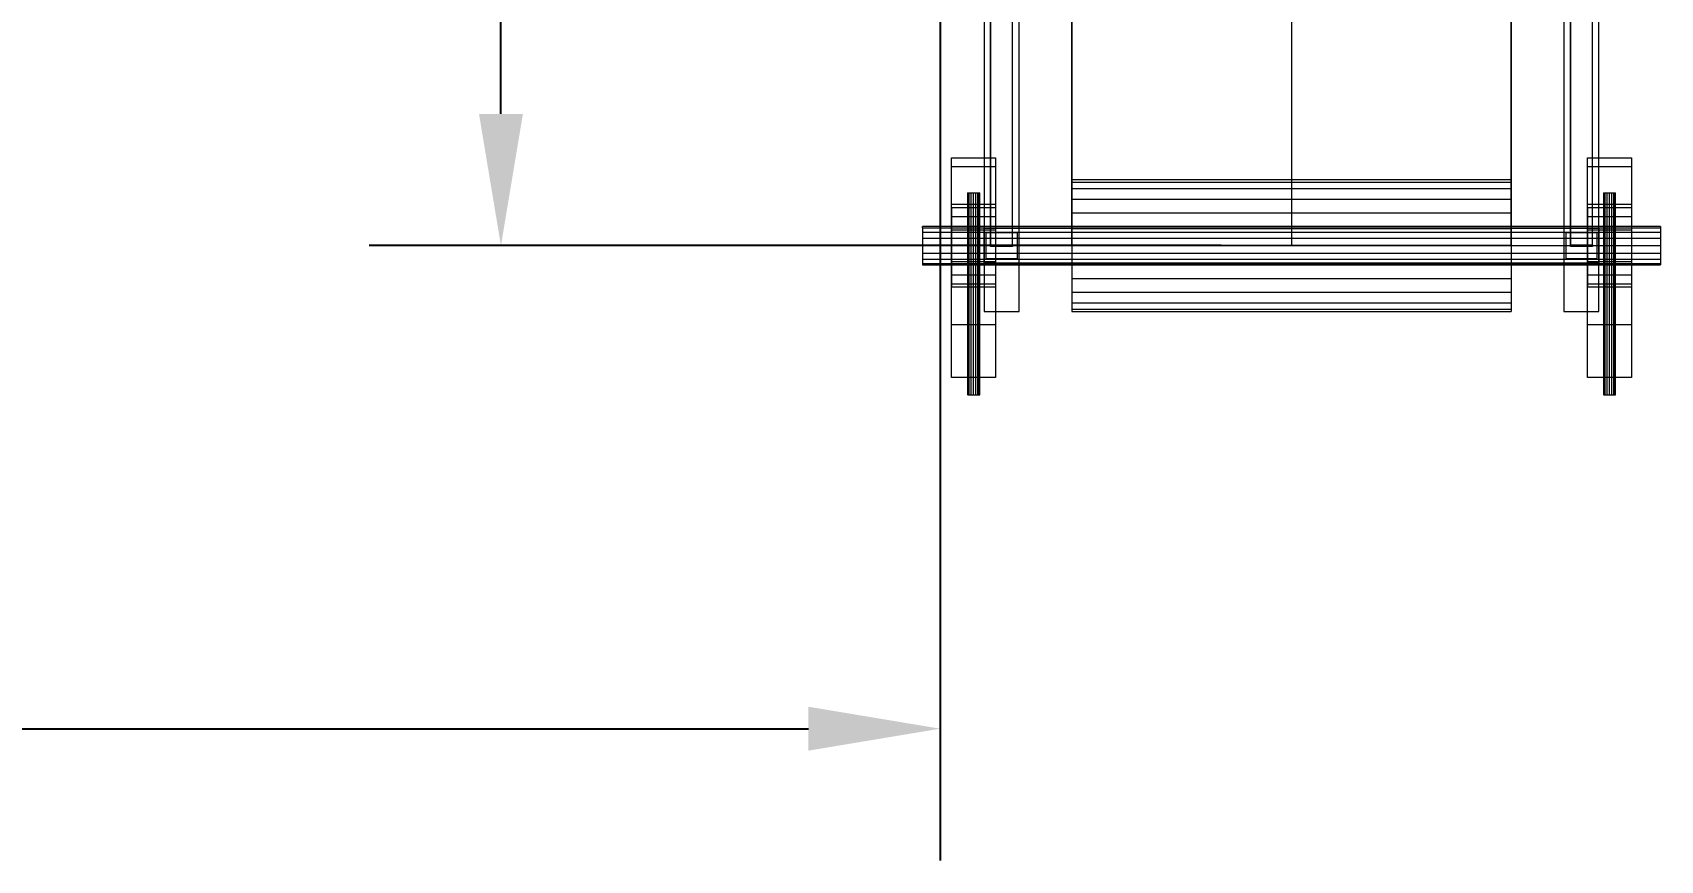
# Model space of a CAD drawing. Header units: millimetres. Extents: x -2500 to 58855, y -53268 to 6837.
# Drawn here: x 56684 to 58537, y -20450 to -19507 of the extents above; entities that cross this region are included whole.
import ezdxf

# ---------------------------------------------------------------- set-up
doc = ezdxf.new("R2010")
doc.units = ezdxf.units.MM
for name, color, linetype, lineweight in [('COTAS_P', 1, 'Continuous', 0), ('COTAS_R', 1, 'Continuous', 0), ('superior_C04', 7, 'Continuous', 0)]:
    doc.layers.add(name, color=color, linetype=linetype, lineweight=lineweight)
doc.dimstyles.new('R19_100', dxfattribs={"dimtxt": 250, "dimasz": 150, "dimexe": 150, "dimexo": 80, "dimgap": 100, "dimtad": 1, "dimtih": 1, "dimtoh": 1, "dimdsep": 46, "dimcen": 0.09, "dimadec": 0, "dimazin": 0, "dimtfac": 1, "dimtdec": 4, "dimtofl": 0, "dimtmove": 0, "dimatfit": 3, "dimfxl": 1, "dimtolj": 1, "dimtzin": 0, "dimarcsym": 0})

# ---------------------------------------------------------------- blocks, each defined once
blk = doc.blocks.new('*D26')
at = {"layer": 'COTAS_R', "color": 0, "lineweight": -2, "transparency": 16777216}
for p, q in [((58037.1, -15400), (57067.1, -15400)), ((57217.1, -19600), (57217.1, -15550)), ((58037.1, -19750), (57067.1, -19750))]:
    blk.add_line(p, q, dxfattribs=at)
at = {"layer": 'COTAS_R', "color": 0, "transparency": 16777216}
for points in [[(57192.1, -15550), (57242.1, -15550), (57217.1, -15400)], [(57192.1, -19600), (57242.1, -19600), (57217.1, -19750)]]:
    blk.add_solid(points, dxfattribs=at)
at = {"layer": 'Defpoints', "color": 0, "transparency": 16777216}
for p in [(57217.1, -15400), (58117.1, -15400), (58117.1, -19750)]:
    blk.add_point(p, dxfattribs=at)
blk = doc.blocks.new('*D35')
at = {"layer": 'COTAS_P', "color": 0, "lineweight": -2, "transparency": 16777216}
for p, q in [((37717.1, -19480), (37717.1, -20450)), ((57717.1, -19480), (57717.1, -20450)), ((37867.1, -20300), (57567.1, -20300))]:
    blk.add_line(p, q, dxfattribs=at)
at = {"layer": 'COTAS_P', "color": 0, "transparency": 16777216}
for points in [[(37867.1, -20275), (37867.1, -20325), (37717.1, -20300)], [(57567.1, -20275), (57567.1, -20325), (57717.1, -20300)]]:
    blk.add_solid(points, dxfattribs=at)
at = {"layer": 'Defpoints', "color": 0, "transparency": 16777216}
for p in [(37717.1, -19400), (57717.1, -19400), (57717.1, -20300)]:
    blk.add_point(p, dxfattribs=at)

msp = doc.modelspace()

# ---------------------------------------------------------------- linework, layer by layer
at = {"layer": 'superior_C04'}
for p, q in [((57867.116, -19750), (57867.116, -15400)), ((58367.116, -15400), (58367.116, -19750)), ((57767.116, -18550), (57767.116, -19750)), ((57774.616, -19748.878), (57774.616, -18548.878)), ((57799.616, -19748.878), (57799.616, -18548.878)), ((57807.116, -19750), (57807.116, -18550)), ((58427.116, -18550), (58427.116, -19750)), ((58434.616, -19748.878), (58434.616, -18548.878)), ((58459.616, -19748.878), (58459.616, -18548.878)), ((58467.116, -19750), (58467.116, -18550)), ((57774.616, -18551.122), (57774.616, -19751.122)), ((57799.616, -19751.122), (57799.616, -18551.122)), ((58434.616, -18551.122), (58434.616, -19751.122)), ((58459.616, -19751.122), (58459.616, -18551.122)), ((57867.116, -19400), (57867.116, -19750)), ((58117.116, -19400), (58117.116, -19750)), ((58367.116, -19750), (58367.116, -19400)), ((57730.116, -19900), (57730.116, -19650)), ((57730.116, -19650), (57780.116, -19650)), ((57730.116, -19840), (57730.116, -19660)), ((57730.116, -19660), (57780.116, -19660)), ((57780.116, -19650), (57780.116, -19900)), ((57780.116, -19660), (57780.116, -19840)), ((58454.116, -19900), (58454.116, -19650)), ((58454.116, -19650), (58504.116, -19650)), ((58454.116, -19840), (58454.116, -19660)), ((58454.116, -19660), (58504.116, -19660)), ((58504.116, -19650), (58504.116, -19900)), ((58504.116, -19660), (58504.116, -19840)), ((57867.116, -19677.556), (57867.116, -19675)), ((58367.116, -19675), (57867.116, -19675)), ((57867.116, -19677.556), (57867.116, -19685.048)), ((57867.116, -19677.556), (58367.116, -19677.556)), ((58367.116, -19675), (58367.116, -19677.556)), ((58367.116, -19677.556), (58367.116, -19685.048)), ((57748.116, -19690), (57748.649, -19690)), ((57748.116, -19690), (57748.116, -19920)), ((57748.649, -19690), (57750.166, -19690)), ((57748.649, -19920), (57748.649, -19690)), ((57750.166, -19690), (57752.437, -19690)), ((57750.166, -19920), (57750.166, -19690)), ((57752.437, -19690), (57755.116, -19690)), ((57752.437, -19920), (57752.437, -19690)), ((57755.116, -19690), (57757.795, -19690)), ((57755.116, -19920), (57755.116, -19690)), ((57757.795, -19690), (57760.066, -19690)), ((57757.795, -19920), (57757.795, -19690)), ((57760.066, -19690), (57761.583, -19690)), ((57760.066, -19920), (57760.066, -19690)), ((57761.583, -19690), (57762.116, -19690)), ((57761.583, -19920), (57761.583, -19690)), ((57762.116, -19920), (57762.116, -19690)), ((57867.116, -19685.048), (57867.116, -19696.967)), ((57867.116, -19685.048), (58367.116, -19685.048)), ((57867.116, -19696.967), (57867.116, -19712.5)), ((57867.116, -19696.967), (58367.116, -19696.967)), ((58367.116, -19685.048), (58367.116, -19696.967)), ((58367.116, -19696.967), (58367.116, -19712.5)), ((58472.116, -19690), (58472.649, -19690)), ((58472.116, -19690), (58472.116, -19920)), ((58472.649, -19690), (58474.166, -19690)), ((58472.649, -19920), (58472.649, -19690)), ((58474.166, -19690), (58476.437, -19690)), ((58474.166, -19920), (58474.166, -19690)), ((58476.437, -19690), (58479.116, -19690)), ((58476.437, -19920), (58476.437, -19690)), ((58479.116, -19690), (58481.795, -19690)), ((58479.116, -19920), (58479.116, -19690)), ((58481.795, -19690), (58484.066, -19690)), ((58481.795, -19920), (58481.795, -19690)), ((58484.066, -19690), (58485.583, -19690)), ((58484.066, -19920), (58484.066, -19690)), ((58485.583, -19690), (58486.116, -19690)), ((58485.583, -19920), (58485.583, -19690)), ((58486.116, -19920), (58486.116, -19690)), ((57730.116, -19706.578), (57730.116, -19703)), ((57780.116, -19703), (57730.116, -19703)), ((57730.116, -19706.578), (57730.116, -19716.766)), ((57730.116, -19706.578), (57780.116, -19706.578)), ((57730.116, -19716.766), (57730.116, -19732.014)), ((57730.116, -19716.766), (57780.116, -19716.766)), ((57780.116, -19703), (57780.116, -19706.578)), ((57780.116, -19706.578), (57780.116, -19716.766)), ((57780.116, -19716.766), (57780.116, -19732.014)), ((57867.116, -19712.5), (57867.116, -19730.589)), ((57867.116, -19712.5), (58367.116, -19712.5)), ((58367.116, -19712.5), (58367.116, -19730.589)), ((58454.116, -19706.578), (58454.116, -19703)), ((58504.116, -19703), (58454.116, -19703)), ((58454.116, -19706.578), (58454.116, -19716.766)), ((58454.116, -19706.578), (58504.116, -19706.578)), ((58454.116, -19716.766), (58454.116, -19732.014)), ((58454.116, -19716.766), (58504.116, -19716.766)), ((58504.116, -19703), (58504.116, -19706.578)), ((58504.116, -19706.578), (58504.116, -19716.766)), ((58504.116, -19716.766), (58504.116, -19732.014)), ((57697.116, -19729.675), (57697.116, -19728)), ((58537.116, -19728), (57697.116, -19728)), ((57697.116, -19729.675), (57697.116, -19734.444)), ((57697.116, -19729.675), (58537.116, -19729.675)), ((57697.116, -19734.444), (57697.116, -19741.581)), ((57697.116, -19734.444), (58537.116, -19734.444)), ((57730.116, -19732.014), (57730.116, -19750)), ((57730.116, -19732.014), (57780.116, -19732.014)), ((57767.116, -19770), (57767.116, -19730)), ((57767.116, -19730), (58467.116, -19730)), ((57769.616, -19735), (57804.616, -19735)), ((57769.616, -19765), (57769.616, -19735)), ((57780.116, -19732.014), (57780.116, -19750)), ((57804.616, -19735), (57804.616, -19765)), ((57867.116, -19730.589), (57867.116, -19750)), ((57867.116, -19730.589), (58367.116, -19730.589)), ((58367.116, -19730.589), (58367.116, -19750)), ((58429.616, -19735), (58464.616, -19735)), ((58429.616, -19765), (58429.616, -19735)), ((58454.116, -19732.014), (58454.116, -19750)), ((58454.116, -19732.014), (58504.116, -19732.014)), ((58464.616, -19735), (58464.616, -19765)), ((58467.116, -19730), (58467.116, -19770)), ((58504.116, -19732.014), (58504.116, -19750)), ((58537.116, -19728), (58537.116, -19729.675)), ((58537.116, -19729.675), (58537.116, -19734.444)), ((58537.116, -19734.444), (58537.116, -19741.581)), ((57697.116, -19741.581), (57697.116, -19750)), ((57697.116, -19741.581), (58537.116, -19741.581)), ((57697.116, -19750), (57697.116, -19758.419)), ((57697.116, -19750), (58537.116, -19750)), ((57730.116, -19750), (57730.116, -19767.986)), ((57730.116, -19750), (57780.116, -19750)), ((57767.116, -19750), (57807.116, -19750)), ((57767.116, -19750), (57767.116, -19825)), ((57774.616, -19751.122), (57774.616, -19748.878)), ((57774.616, -19748.878), (57799.616, -19748.878)), ((57799.616, -19751.122), (57774.616, -19751.122)), ((57780.116, -19750), (57780.116, -19767.986)), ((57799.616, -19748.878), (57799.616, -19751.122)), ((57807.116, -19825), (57807.116, -19750)), ((57867.116, -19750), (58117.116, -19750)), ((58367.116, -19750), (57867.116, -19750)), ((57867.116, -19750), (57867.116, -19769.411)), ((58117.116, -19750), (58367.116, -19750)), ((58367.116, -19750), (58367.116, -19769.411)), ((58427.116, -19750), (58467.116, -19750)), ((58427.116, -19750), (58427.116, -19825)), ((58434.616, -19751.122), (58434.616, -19748.878)), ((58434.616, -19748.878), (58459.616, -19748.878)), ((58459.616, -19751.122), (58434.616, -19751.122)), ((58454.116, -19750), (58454.116, -19767.986)), ((58454.116, -19750), (58504.116, -19750)), ((58459.616, -19748.878), (58459.616, -19751.122)), ((58467.116, -19825), (58467.116, -19750)), ((58504.116, -19750), (58504.116, -19767.986)), ((58537.116, -19741.581), (58537.116, -19750)), ((58537.116, -19750), (58537.116, -19758.419)), ((57697.116, -19758.419), (57697.116, -19765.556)), ((57697.116, -19758.419), (58537.116, -19758.419)), ((57697.116, -19765.556), (57697.116, -19770.325)), ((57697.116, -19765.556), (58537.116, -19765.556)), ((57697.116, -19770.325), (57697.116, -19772)), ((57697.116, -19770.325), (58537.116, -19770.325)), ((57697.116, -19772), (58537.116, -19772)), ((57730.116, -19767.986), (57730.116, -19783.234)), ((57730.116, -19767.986), (57780.116, -19767.986)), ((58467.116, -19770), (57767.116, -19770)), ((57804.616, -19765), (57769.616, -19765)), ((57780.116, -19767.986), (57780.116, -19783.234)), ((57867.116, -19769.411), (57867.116, -19787.5)), ((57867.116, -19769.411), (58367.116, -19769.411)), ((58367.116, -19769.411), (58367.116, -19787.5)), ((58464.616, -19765), (58429.616, -19765)), ((58454.116, -19767.986), (58454.116, -19783.234)), ((58454.116, -19767.986), (58504.116, -19767.986)), ((58504.116, -19767.986), (58504.116, -19783.234)), ((58537.116, -19758.419), (58537.116, -19765.556)), ((58537.116, -19765.556), (58537.116, -19770.325)), ((58537.116, -19770.325), (58537.116, -19772)), ((57730.116, -19783.234), (57730.116, -19793.422)), ((57730.116, -19783.234), (57780.116, -19783.234)), ((57780.116, -19783.234), (57780.116, -19793.422)), ((57867.116, -19787.5), (57867.116, -19803.033)), ((57867.116, -19787.5), (58367.116, -19787.5)), ((58367.116, -19787.5), (58367.116, -19803.033)), ((58454.116, -19783.234), (58454.116, -19793.422)), ((58454.116, -19783.234), (58504.116, -19783.234)), ((58504.116, -19783.234), (58504.116, -19793.422)), ((57730.116, -19793.422), (57730.116, -19797)), ((57730.116, -19793.422), (57780.116, -19793.422)), ((57730.116, -19797), (57780.116, -19797)), ((57780.116, -19793.422), (57780.116, -19797)), ((57867.116, -19803.033), (57867.116, -19814.952)), ((57867.116, -19803.033), (58367.116, -19803.033)), ((58367.116, -19803.033), (58367.116, -19814.952)), ((58454.116, -19793.422), (58454.116, -19797)), ((58454.116, -19793.422), (58504.116, -19793.422)), ((58454.116, -19797), (58504.116, -19797)), ((58504.116, -19793.422), (58504.116, -19797)), ((57767.116, -19825), (57807.116, -19825)), ((57867.116, -19814.952), (57867.116, -19822.444)), ((57867.116, -19814.952), (58367.116, -19814.952)), ((57867.116, -19822.444), (57867.116, -19825)), ((57867.116, -19822.444), (58367.116, -19822.444)), ((57867.116, -19825), (58367.116, -19825)), ((58367.116, -19814.952), (58367.116, -19822.444)), ((58367.116, -19822.444), (58367.116, -19825)), ((58427.116, -19825), (58467.116, -19825)), ((57780.116, -19840), (57730.116, -19840)), ((58504.116, -19840), (58454.116, -19840)), ((57780.116, -19900), (57730.116, -19900)), ((58504.116, -19900), (58454.116, -19900)), ((57748.649, -19920), (57748.116, -19920)), ((57748.649, -19920), (57750.166, -19920)), ((57750.166, -19920), (57752.437, -19920)), ((57752.437, -19920), (57755.116, -19920)), ((57755.116, -19920), (57757.795, -19920)), ((57757.795, -19920), (57760.066, -19920)), ((57760.066, -19920), (57761.583, -19920)), ((57761.583, -19920), (57762.116, -19920)), ((58472.649, -19920), (58472.116, -19920)), ((58472.649, -19920), (58474.166, -19920)), ((58474.166, -19920), (58476.437, -19920)), ((58476.437, -19920), (58479.116, -19920)), ((58479.116, -19920), (58481.795, -19920)), ((58481.795, -19920), (58484.066, -19920)), ((58484.066, -19920), (58485.583, -19920)), ((58485.583, -19920), (58486.116, -19920))]:
    msp.add_line(p, q, dxfattribs=at)

# ---------------------------------------------------------------- dimensions: what is measured, and where the dimension line sits
at = {"layer": 'COTAS_P'}
dim = msp.add_aligned_dim(p1=(37717.116, -19400), p2=(57717.116, -19400), distance=-900, text='<> P', dimstyle='R19_100', dxfattribs=at)
dim.commit()
dim.dimension.update_dxf_attribs({"geometry": '*D35', "text_midpoint": (47717.116, -20300)})
at = {"layer": 'COTAS_R'}
dim = msp.add_aligned_dim(p1=(58117.116, -19750), p2=(58117.116, -15400), distance=900, text='<> R', dimstyle='R19_100', dxfattribs=at)
dim.commit()
dim.dimension.update_dxf_attribs({"geometry": '*D26', "text_midpoint": (57217.116, -17575)})

doc.saveas('drawing.dxf')
